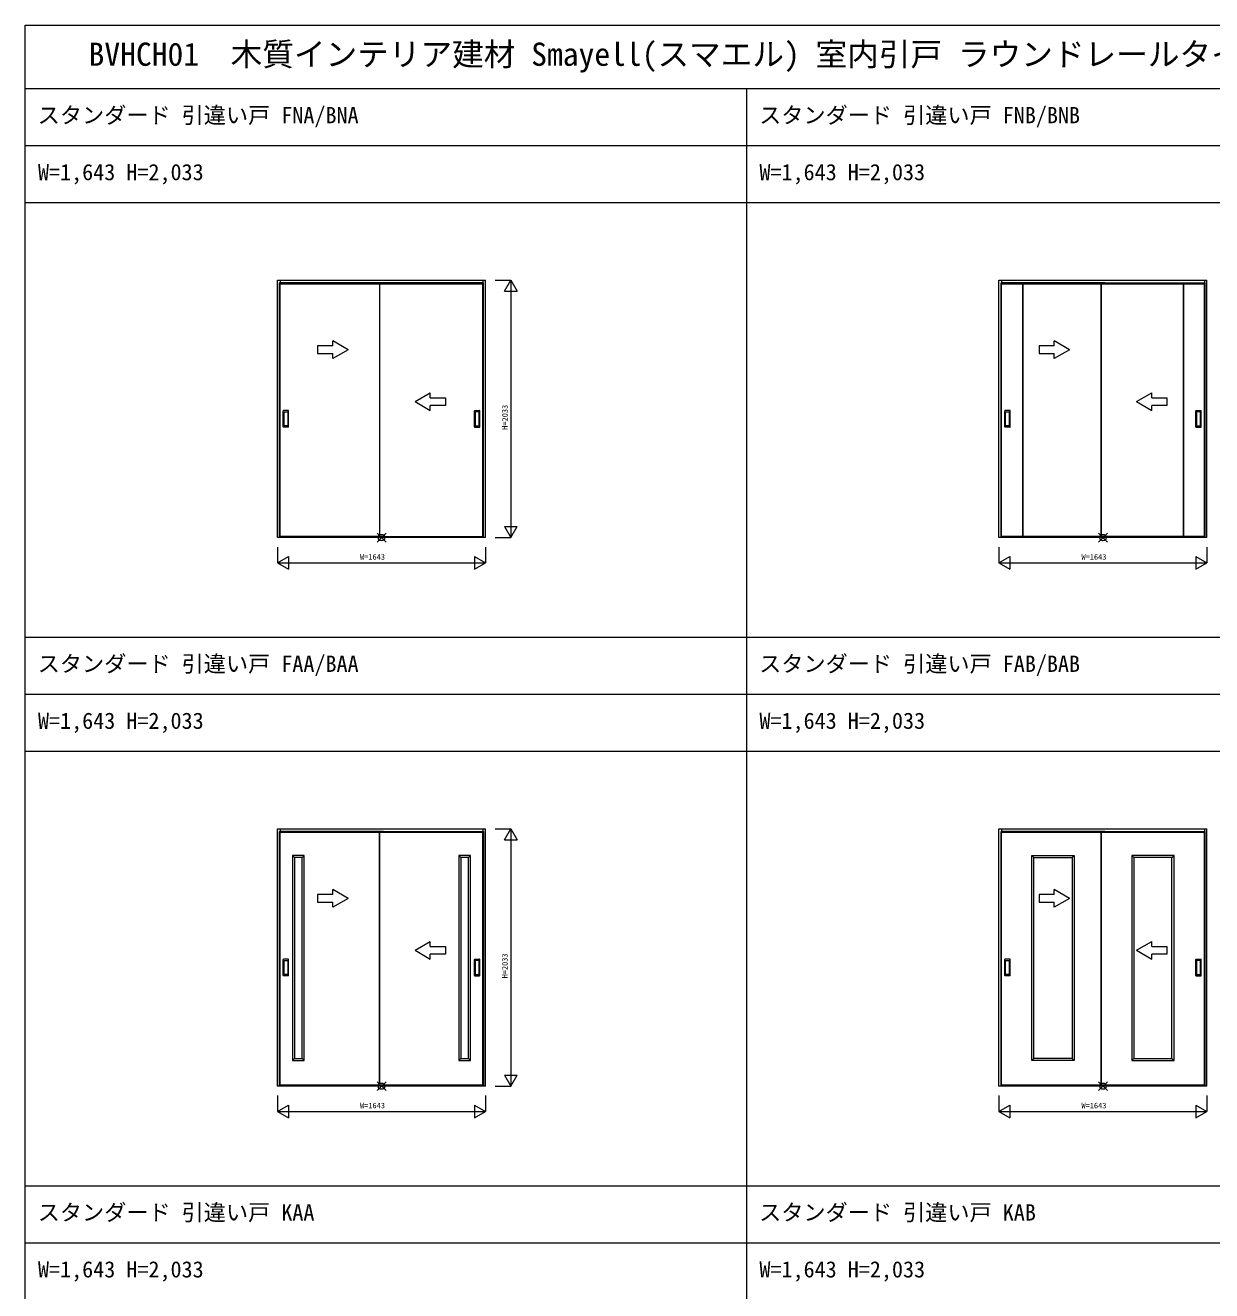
# Model space of a CAD drawing. Units: millimetres, scale not verified. Extents: x -14341 to 14341, y -10000 to 10000.
# Drawn here: x -14341 to -4967, y 1 to 10000 of the extents above; entities that cross this region are included whole.
import ezdxf
from ezdxf.enums import TextEntityAlignment as Align

# ---------------------------------------------------------------- set-up
doc = ezdxf.new("R2010")
doc.units = ezdxf.units.MM
doc.header["$LTSCALE"] = 50
doc.layers.add('0-0_0', color=7, linetype='Continuous')
for name, color, linetype, lineweight in [('0-1_YKK_F1', 7, 'Continuous', 18), ('0-2_YKK_IN', 1, 'Continuous', 18), ('0-3_YKK_A1', 4, 'Continuous', 18), ('0-4_YKK_N1', 2, 'Continuous', 18)]:
    doc.layers.add(name, color=color, linetype=linetype, lineweight=lineweight)
doc.styles.add('ＭＳ ゴシック', font='')
doc.styles.get('ＭＳ ゴシック').set_extended_font_data('MS Gothic')

msp = doc.modelspace()

# ---------------------------------------------------------------- linework, layer by layer
at = {"layer": '0-1_YKK_F1'}
for p, q in [((-14340.51, -10000), (-14340.51, 10000)), ((-14340.51, 10000), (14340.51, 10000)), ((-14340.51, 9500), (14159.49, 9500)), ((-8640.51, -10000), (-8640.51, 9500)), ((-14340.51, 9050), (14159.49, 9050)), ((-14340.51, 8600), (14159.49, 8600)), ((-14340.51, 5165), (14159.49, 5165)), ((-14340.51, 4715), (14159.49, 4715)), ((-14340.51, 4265), (14159.49, 4265)), ((-14340.51, 830), (14159.49, 830)), ((-14340.51, 380), (14159.49, 380))]:
    msp.add_line(p, q, dxfattribs=at)
at = {"layer": '0-2_YKK_IN'}
for p, q in [((-11561.22, 5917.14), (-11490.51, 5987.86)), ((-11561.22, 5987.86), (-11490.51, 5917.14)), ((-5861.22, 5917.14), (-5790.51, 5987.86)), ((-5861.22, 5987.86), (-5790.51, 5917.14)), ((-11561.22, 1582.14), (-11490.51, 1652.86)), ((-11561.22, 1652.86), (-11490.51, 1582.14)), ((-5861.22, 1582.14), (-5790.51, 1652.86)), ((-5861.22, 1652.86), (-5790.51, 1582.14))]:
    msp.add_line(p, q, dxfattribs=at)
for centre in [(-11525.86, 5952.5), (-5825.86, 5952.5), (-11525.86, 1617.5), (-5825.86, 1617.5)]:
    msp.add_circle(centre, 25, dxfattribs=at)
at = {"layer": '0-3_YKK_A1'}
for p, q in [((-12347.36, 7985.5), (-10704.36, 7985.5)), ((-12347.36, 5952.5), (-12347.36, 7985.5)), ((-11510.86, 7964.5), (-12330.86, 7964.5)), ((-12330.86, 7964.5), (-11540.86, 7964.5)), ((-12330.86, 5960.5), (-12330.86, 7964.5)), ((-12327.36, 7985.5), (-12327.36, 7955.5)), ((-12327.36, 7961.5), (-10724.36, 7961.5)), ((-12327.36, 7958.5), (-10724.36, 7958.5)), ((-12327.36, 5956.5), (-12327.36, 7955.5)), ((-11540.86, 7964.5), (-10720.86, 7964.5)), ((-10724.36, 7985.5), (-10724.36, 7955.5)), ((-10724.36, 5956.5), (-10724.36, 7955.5)), ((-10720.86, 5960.5), (-10720.86, 7964.5)), ((-10704.36, 5952.5), (-10704.36, 7985.5)), ((-6647.36, 7985.5), (-5004.36, 7985.5)), ((-6647.36, 5952.5), (-6647.36, 7985.5)), ((-5810.86, 7964.5), (-6630.86, 7964.5)), ((-6627.36, 7985.5), (-6627.36, 7955.5)), ((-6627.36, 7961.5), (-5024.36, 7961.5)), ((-6627.36, 7958.5), (-5024.36, 7958.5)), ((-6627.36, 5956.5), (-6627.36, 7955.5)), ((-6462.86, 7964.5), (-6462.86, 5960.5)), ((-6458.86, 7964.5), (-6458.86, 5960.5)), ((-5840.86, 7964.5), (-5020.86, 7964.5)), ((-5840.86, 5960.5), (-5840.86, 7964.5)), ((-5192.86, 7964.5), (-5192.86, 5960.5)), ((-5188.86, 7964.5), (-5188.86, 5960.5)), ((-5024.36, 7985.5), (-5024.36, 7955.5)), ((-5024.36, 5956.5), (-5024.36, 7955.5)), ((-5004.36, 5952.5), (-5004.36, 7985.5)), ((-11790.86, 7436.45), (-11910.86, 7505.73)), ((-11910.86, 7466.45), (-11910.86, 7505.73)), ((-6090.86, 7436.45), (-6210.86, 7505.73)), ((-6210.86, 7466.45), (-6210.86, 7505.73)), ((-11790.86, 7436.45), (-11910.86, 7367.17)), ((-11910.86, 7367.17), (-11910.86, 7406.45)), ((-6090.86, 7436.45), (-6210.86, 7367.17)), ((-6210.86, 7367.17), (-6210.86, 7406.45)), ((-11260.87, 7026.55), (-11140.87, 7095.83)), ((-11260.87, 7026.55), (-11140.87, 6957.27)), ((-11140.87, 7056.55), (-11140.87, 7095.83)), ((-5560.87, 7026.55), (-5440.87, 7095.83)), ((-5560.87, 7026.55), (-5440.87, 6957.27)), ((-5440.87, 7056.55), (-5440.87, 7095.83)), ((-12301.86, 6826.5), (-12301.86, 6954.5)), ((-12260.86, 6955.5), (-12300.86, 6955.5)), ((-12295.86, 6836.5), (-12295.86, 6944.5)), ((-12294.86, 6945.5), (-12266.86, 6945.5)), ((-12265.86, 6944.5), (-12265.86, 6836.5)), ((-12259.86, 6826.5), (-12259.86, 6954.5)), ((-11140.87, 6957.27), (-11140.87, 6996.55)), ((-10791.86, 6826.5), (-10791.86, 6954.5)), ((-10790.86, 6955.5), (-10750.86, 6955.5)), ((-10785.86, 6944.5), (-10785.86, 6836.5)), ((-10756.86, 6945.5), (-10784.86, 6945.5)), ((-10755.86, 6836.5), (-10755.86, 6944.5)), ((-10749.86, 6826.5), (-10749.86, 6954.5)), ((-6601.86, 6826.5), (-6601.86, 6954.5)), ((-6560.86, 6955.5), (-6600.86, 6955.5)), ((-6595.86, 6836.5), (-6595.86, 6944.5)), ((-6594.86, 6945.5), (-6566.86, 6945.5)), ((-6565.86, 6944.5), (-6565.86, 6836.5)), ((-6559.86, 6826.5), (-6559.86, 6954.5)), ((-5440.87, 6957.27), (-5440.87, 6996.55)), ((-5091.86, 6826.5), (-5091.86, 6954.5)), ((-5090.86, 6955.5), (-5050.86, 6955.5)), ((-5085.86, 6944.5), (-5085.86, 6836.5)), ((-5056.86, 6945.5), (-5084.86, 6945.5)), ((-5055.86, 6836.5), (-5055.86, 6944.5)), ((-5049.86, 6826.5), (-5049.86, 6954.5)), ((-12260.86, 6825.5), (-12300.86, 6825.5)), ((-12266.86, 6835.5), (-12294.86, 6835.5)), ((-10790.86, 6825.5), (-10750.86, 6825.5)), ((-10784.86, 6835.5), (-10756.86, 6835.5)), ((-6560.86, 6825.5), (-6600.86, 6825.5)), ((-6566.86, 6835.5), (-6594.86, 6835.5)), ((-5090.86, 6825.5), (-5050.86, 6825.5)), ((-5084.86, 6835.5), (-5056.86, 6835.5)), ((-10704.36, 5952.5), (-12347.36, 5952.5)), ((-11540.86, 5960.5), (-12330.86, 5960.5)), ((-12327.36, 5952.5), (-12327.36, 5956.5)), ((-10724.36, 5956.5), (-12327.36, 5956.5)), ((-11540.86, 5960.5), (-10720.86, 5960.5)), ((-10724.36, 5952.5), (-10724.36, 5956.5)), ((-5004.36, 5952.5), (-6647.36, 5952.5)), ((-6630.86, 5960.5), (-5840.86, 5960.5)), ((-6627.36, 5952.5), (-6627.36, 5956.5)), ((-5024.36, 5956.5), (-6627.36, 5956.5)), ((-5020.86, 5960.5), (-5840.86, 5960.5)), ((-5024.36, 5952.5), (-5024.36, 5956.5)), ((-12347.36, 3650.5), (-10704.36, 3650.5)), ((-12347.36, 1617.5), (-12347.36, 3650.5)), ((-11510.86, 3629.5), (-12330.86, 3629.5)), ((-12327.36, 3650.5), (-12327.36, 3620.5)), ((-12327.36, 3626.5), (-10724.36, 3626.5)), ((-12327.36, 3623.5), (-10724.36, 3623.5)), ((-12327.36, 1621.5), (-12327.36, 3620.5)), ((-11540.86, 3629.5), (-10720.86, 3629.5)), ((-11540.86, 1625.5), (-11540.86, 3629.5)), ((-10724.36, 3650.5), (-10724.36, 3620.5)), ((-10724.36, 1621.5), (-10724.36, 3620.5)), ((-10704.36, 1617.5), (-10704.36, 3650.5)), ((-6647.36, 3650.5), (-5004.36, 3650.5)), ((-6647.36, 1617.5), (-6647.36, 3650.5)), ((-5810.86, 3629.5), (-6630.86, 3629.5)), ((-6627.36, 3650.5), (-6627.36, 3620.5)), ((-6627.36, 3626.5), (-5024.36, 3626.5)), ((-6627.36, 3623.5), (-5024.36, 3623.5)), ((-6627.36, 1621.5), (-6627.36, 3620.5)), ((-5840.86, 3629.5), (-5020.86, 3629.5)), ((-5840.86, 1625.5), (-5840.86, 3629.5)), ((-5024.36, 3650.5), (-5024.36, 3620.5)), ((-5024.36, 1621.5), (-5024.36, 3620.5)), ((-5004.36, 1617.5), (-5004.36, 3650.5)), ((-12228.36, 3441), (-12228.36, 1821)), ((-12136.36, 3441), (-12228.36, 3441)), ((-12212.36, 3425), (-12228.36, 3441)), ((-12212.36, 3425), (-12212.36, 1837)), ((-12152.36, 3425), (-12212.36, 3425)), ((-12152.36, 3425), (-12136.36, 3441)), ((-10915.36, 3441), (-10915.36, 1821)), ((-10823.36, 3441), (-10915.36, 3441)), ((-10899.36, 3425), (-10915.36, 3441)), ((-10899.36, 3425), (-10899.36, 1837)), ((-10839.36, 3425), (-10899.36, 3425)), ((-10839.36, 3425), (-10823.36, 3441)), ((-6387.2, 3441), (-6054.53, 3441)), ((-6371.2, 3425), (-6387.2, 3441)), ((-6371.2, 3425), (-6070.53, 3425)), ((-6070.53, 3425), (-6054.53, 3441)), ((-6070.53, 3425), (-6070.53, 1837)), ((-6054.53, 3441), (-6054.53, 1821)), ((-5597.2, 3441), (-5597.2, 1821)), ((-5264.53, 3441), (-5597.2, 3441)), ((-5581.2, 3425), (-5597.2, 3441)), ((-5581.2, 3425), (-5581.2, 1837)), ((-5280.53, 3425), (-5581.2, 3425)), ((-5280.53, 3425), (-5264.53, 3441)), ((-11790.86, 3101.45), (-11910.86, 3170.73)), ((-11910.86, 3131.45), (-11910.86, 3170.73)), ((-11790.86, 3101.45), (-11910.86, 3032.17)), ((-6090.86, 3101.45), (-6210.86, 3170.73)), ((-6210.86, 3131.45), (-6210.86, 3170.73)), ((-6090.86, 3101.45), (-6210.86, 3032.17)), ((-11910.86, 3032.17), (-11910.86, 3071.45)), ((-6210.86, 3032.17), (-6210.86, 3071.45)), ((-11260.87, 2691.55), (-11140.87, 2760.83)), ((-11140.87, 2721.55), (-11140.87, 2760.83)), ((-5560.87, 2691.55), (-5440.87, 2760.83)), ((-5440.87, 2721.55), (-5440.87, 2760.83)), ((-12301.86, 2491.5), (-12301.86, 2619.5)), ((-12260.86, 2620.5), (-12300.86, 2620.5)), ((-12295.86, 2501.5), (-12295.86, 2609.5)), ((-12294.86, 2610.5), (-12266.86, 2610.5)), ((-12265.86, 2609.5), (-12265.86, 2501.5)), ((-12259.86, 2491.5), (-12259.86, 2619.5)), ((-11260.87, 2691.55), (-11140.87, 2622.27)), ((-11140.87, 2622.27), (-11140.87, 2661.55)), ((-10791.86, 2491.5), (-10791.86, 2619.5)), ((-10790.86, 2620.5), (-10750.86, 2620.5)), ((-10785.86, 2609.5), (-10785.86, 2501.5)), ((-10756.86, 2610.5), (-10784.86, 2610.5)), ((-10755.86, 2501.5), (-10755.86, 2609.5)), ((-10749.86, 2491.5), (-10749.86, 2619.5)), ((-6601.86, 2491.5), (-6601.86, 2619.5)), ((-6560.86, 2620.5), (-6600.86, 2620.5)), ((-6595.86, 2501.5), (-6595.86, 2609.5)), ((-6594.86, 2610.5), (-6566.86, 2610.5)), ((-6565.86, 2609.5), (-6565.86, 2501.5)), ((-6559.86, 2491.5), (-6559.86, 2619.5)), ((-5560.87, 2691.55), (-5440.87, 2622.27)), ((-5440.87, 2622.27), (-5440.87, 2661.55)), ((-5091.86, 2491.5), (-5091.86, 2619.5)), ((-5090.86, 2620.5), (-5050.86, 2620.5)), ((-5085.86, 2609.5), (-5085.86, 2501.5)), ((-5056.86, 2610.5), (-5084.86, 2610.5)), ((-5055.86, 2501.5), (-5055.86, 2609.5)), ((-5049.86, 2491.5), (-5049.86, 2619.5)), ((-12266.86, 2500.5), (-12294.86, 2500.5)), ((-10784.86, 2500.5), (-10756.86, 2500.5)), ((-6566.86, 2500.5), (-6594.86, 2500.5)), ((-5084.86, 2500.5), (-5056.86, 2500.5)), ((-12260.86, 2490.5), (-12300.86, 2490.5)), ((-10790.86, 2490.5), (-10750.86, 2490.5)), ((-6560.86, 2490.5), (-6600.86, 2490.5)), ((-5090.86, 2490.5), (-5050.86, 2490.5)), ((-12212.36, 1837), (-12228.36, 1821)), ((-12152.36, 1837), (-12136.36, 1821)), ((-10899.36, 1837), (-10915.36, 1821)), ((-10839.36, 1837), (-10823.36, 1821)), ((-6371.2, 1837), (-6387.2, 1821)), ((-6070.53, 1837), (-6054.53, 1821)), ((-5581.2, 1837), (-5597.2, 1821)), ((-5280.53, 1837), (-5264.53, 1821)), ((-10704.36, 1617.5), (-12347.36, 1617.5)), ((-12330.86, 1625.5), (-11540.86, 1625.5)), ((-12327.36, 1617.5), (-12327.36, 1621.5)), ((-10724.36, 1621.5), (-12327.36, 1621.5)), ((-10720.86, 1625.5), (-11540.86, 1625.5)), ((-10724.36, 1617.5), (-10724.36, 1621.5)), ((-5004.36, 1617.5), (-6647.36, 1617.5)), ((-6630.86, 1625.5), (-5840.86, 1625.5)), ((-6627.36, 1617.5), (-6627.36, 1621.5)), ((-5024.36, 1621.5), (-6627.36, 1621.5)), ((-5020.86, 1625.5), (-5840.86, 1625.5)), ((-5024.36, 1617.5), (-5024.36, 1621.5))]:
    msp.add_line(p, q, dxfattribs=at)
for points in [[(-11510.86, 5960.5), (-12330.86, 5960.5), (-12330.86, 7964.5)], [(-11540.86, 7964.5), (-11540.86, 5960.5), (-10720.86, 5960.5), (-10720.86, 7964.5)], [(-10720.86, 7964.5), (-11540.86, 7964.5), (-11540.86, 5960.5)], [(-5810.86, 5960.5), (-6630.86, 5960.5), (-6630.86, 7964.5)], [(-5840.86, 7964.5), (-6630.86, 7964.5), (-6630.86, 5960.5)], [(-5840.86, 7964.5), (-5840.86, 5960.5), (-5020.86, 5960.5), (-5020.86, 7964.5)], [(-5840.86, 7964.5), (-5020.86, 7964.5), (-5020.86, 5960.5)], [(-11910.86, 7466.45), (-12030.86, 7466.45), (-12030.86, 7406.45), (-11910.86, 7406.45)], [(-6210.86, 7466.45), (-6330.86, 7466.45), (-6330.86, 7406.45), (-6210.86, 7406.45)], [(-11140.87, 7056.55), (-11020.87, 7056.55), (-11020.87, 6996.55), (-11140.87, 6996.55)], [(-5440.87, 7056.55), (-5320.87, 7056.55), (-5320.87, 6996.55), (-5440.87, 6996.55)], [(-11510.86, 1625.5), (-12330.86, 1625.5), (-12330.86, 3629.5)], [(-11540.86, 3629.5), (-12330.86, 3629.5), (-12330.86, 1625.5)], [(-11540.86, 3629.5), (-11540.86, 1625.5), (-10720.86, 1625.5), (-10720.86, 3629.5)], [(-11540.86, 3629.5), (-10720.86, 3629.5), (-10720.86, 1625.5)], [(-5810.86, 1625.5), (-6630.86, 1625.5), (-6630.86, 3629.5)], [(-5840.86, 3629.5), (-6630.86, 3629.5), (-6630.86, 1625.5)], [(-5840.86, 3629.5), (-5840.86, 1625.5), (-5020.86, 1625.5), (-5020.86, 3629.5)], [(-5840.86, 3629.5), (-5020.86, 3629.5), (-5020.86, 1625.5)], [(-12228.36, 1821), (-12136.36, 1821), (-12136.36, 3441)], [(-12212.36, 1837), (-12152.36, 1837), (-12152.36, 3425)], [(-10915.36, 1821), (-10823.36, 1821), (-10823.36, 3441)], [(-10899.36, 1837), (-10839.36, 1837), (-10839.36, 3425)], [(-6054.53, 1821), (-6387.2, 1821), (-6387.2, 3441)], [(-6070.53, 1837), (-6371.2, 1837), (-6371.2, 3425)], [(-5597.2, 1821), (-5264.53, 1821), (-5264.53, 3441)], [(-5581.2, 1837), (-5280.53, 1837), (-5280.53, 3425)], [(-11910.86, 3131.45), (-12030.86, 3131.45), (-12030.86, 3071.45), (-11910.86, 3071.45)], [(-6210.86, 3131.45), (-6330.86, 3131.45), (-6330.86, 3071.45), (-6210.86, 3071.45)], [(-11140.87, 2721.55), (-11020.87, 2721.55), (-11020.87, 2661.55), (-11140.87, 2661.55)], [(-5440.87, 2721.55), (-5320.87, 2721.55), (-5320.87, 2661.55), (-5440.87, 2661.55)]]:
    msp.add_lwpolyline(points, dxfattribs=at)
for centre, start, end in [((-12300.86, 6954.5), 90, 180), ((-12294.86, 6944.5), 90, 180), ((-12266.86, 6944.5), 0, 90), ((-12260.86, 6954.5), 0, 90), ((-10790.86, 6954.5), 90, 180), ((-10784.86, 6944.5), 90, 180), ((-10756.86, 6944.5), 360, 90), ((-10750.86, 6954.5), 0, 90), ((-6600.86, 6954.5), 90, 180), ((-6594.86, 6944.5), 90, 180), ((-6566.86, 6944.5), 0, 90), ((-6560.86, 6954.5), 0, 90), ((-5090.86, 6954.5), 90, 180), ((-5084.86, 6944.5), 90, 180), ((-5056.86, 6944.5), 360, 90), ((-5050.86, 6954.5), 0, 90), ((-12300.86, 6826.5), 180, 270), ((-12294.86, 6836.5), 180, 270), ((-12266.86, 6836.5), 270, 0), ((-12260.86, 6826.5), 270, 0), ((-10790.86, 6826.5), 180, 270), ((-10784.86, 6836.5), 180, 270), ((-10756.86, 6836.5), 270, 360), ((-10750.86, 6826.5), 270, 0), ((-6600.86, 6826.5), 180, 270), ((-6594.86, 6836.5), 180, 270), ((-6566.86, 6836.5), 270, 0), ((-6560.86, 6826.5), 270, 0), ((-5090.86, 6826.5), 180, 270), ((-5084.86, 6836.5), 180, 270), ((-5056.86, 6836.5), 270, 360), ((-5050.86, 6826.5), 270, 0), ((-12300.86, 2619.5), 90, 180), ((-12294.86, 2609.5), 90, 180), ((-12266.86, 2609.5), 0, 90), ((-12260.86, 2619.5), 0, 90), ((-10790.86, 2619.5), 90, 180), ((-10784.86, 2609.5), 90, 180), ((-10756.86, 2609.5), 360, 90), ((-10750.86, 2619.5), 0, 90), ((-6600.86, 2619.5), 90, 180), ((-6594.86, 2609.5), 90, 180), ((-6566.86, 2609.5), 0, 90), ((-6560.86, 2619.5), 0, 90), ((-5090.86, 2619.5), 90, 180), ((-5084.86, 2609.5), 90, 180), ((-5056.86, 2609.5), 360, 90), ((-5050.86, 2619.5), 0, 90), ((-12294.86, 2501.5), 180, 270), ((-12266.86, 2501.5), 270, 0), ((-10784.86, 2501.5), 180, 270), ((-10756.86, 2501.5), 270, 360), ((-6594.86, 2501.5), 180, 270), ((-6566.86, 2501.5), 270, 0), ((-5084.86, 2501.5), 180, 270), ((-5056.86, 2501.5), 270, 360), ((-12300.86, 2491.5), 180, 270), ((-12260.86, 2491.5), 270, 0), ((-10790.86, 2491.5), 180, 270), ((-10750.86, 2491.5), 270, 0), ((-6600.86, 2491.5), 180, 270), ((-6560.86, 2491.5), 270, 0), ((-5090.86, 2491.5), 180, 270), ((-5050.86, 2491.5), 270, 0)]:
    msp.add_arc(centre, 1, start, end, dxfattribs=at)
at = {"layer": '0-4_YKK_N1'}
for p, q in [((-10629.36, 7985.5), (-10504.36, 7985.5)), ((-10554.36, 7898.9), (-10454.36, 7898.9)), ((-10504.36, 7985.5), (-10504.36, 5952.5)), ((-10554.36, 6039.1), (-10454.36, 6039.1)), ((-10629.36, 5952.5), (-10504.36, 5952.5)), ((-12347.36, 5752.5), (-12260.76, 5802.5)), ((-12260.76, 5802.5), (-12260.76, 5702.5)), ((-10790.97, 5802.5), (-10704.36, 5752.5)), ((-10704.36, 5877.5), (-10704.36, 5752.5)), ((-6647.36, 5752.5), (-6560.76, 5802.5)), ((-6560.76, 5802.5), (-6560.76, 5702.5)), ((-5090.97, 5802.5), (-5004.36, 5752.5)), ((-5004.36, 5877.5), (-5004.36, 5752.5)), ((-12347.36, 5752.5), (-12260.76, 5702.5)), ((-6647.36, 5752.5), (-6560.76, 5702.5)), ((-10629.36, 3650.5), (-10504.36, 3650.5)), ((-10504.36, 3650.5), (-10504.36, 1617.5)), ((-10554.36, 3563.9), (-10454.36, 3563.9)), ((-10554.36, 1704.1), (-10454.36, 1704.1)), ((-10629.36, 1617.5), (-10504.36, 1617.5)), ((-10704.36, 1542.5), (-10704.36, 1417.5)), ((-5004.36, 1542.5), (-5004.36, 1417.5)), ((-12347.36, 1417.5), (-12260.76, 1467.5)), ((-12347.36, 1417.5), (-12260.76, 1367.5)), ((-12260.76, 1467.5), (-12260.76, 1367.5)), ((-10790.97, 1467.5), (-10704.36, 1417.5)), ((-6647.36, 1417.5), (-6560.76, 1467.5)), ((-6647.36, 1417.5), (-6560.76, 1367.5)), ((-6560.76, 1467.5), (-6560.76, 1367.5)), ((-5090.97, 1467.5), (-5004.36, 1417.5))]:
    msp.add_line(p, q, dxfattribs=at)
for points in [[(-10554.36, 7898.9), (-10504.36, 7985.5), (-10454.36, 7898.9)], [(-10554.36, 6039.1), (-10504.36, 5952.5), (-10454.36, 6039.1)], [(-12347.36, 5877.5), (-12347.36, 5752.5), (-10704.36, 5752.5)], [(-10790.97, 5802.5), (-10790.97, 5702.5), (-10704.36, 5752.5)], [(-6647.36, 5877.5), (-6647.36, 5752.5), (-5004.36, 5752.5)], [(-5090.97, 5802.5), (-5090.97, 5702.5), (-5004.36, 5752.5)], [(-10554.36, 3563.9), (-10504.36, 3650.5), (-10454.36, 3563.9)], [(-10554.36, 1704.1), (-10504.36, 1617.5), (-10454.36, 1704.1)], [(-12347.36, 1542.5), (-12347.36, 1417.5), (-10704.36, 1417.5)], [(-6647.36, 1542.5), (-6647.36, 1417.5), (-5004.36, 1417.5)], [(-10790.97, 1467.5), (-10790.97, 1367.5), (-10704.36, 1417.5)], [(-5090.97, 1467.5), (-5090.97, 1367.5), (-5004.36, 1417.5)]]:
    msp.add_lwpolyline(points, dxfattribs=at)

# ---------------------------------------------------------------- texts
at = {"layer": '0-0_0', "style": 'ＭＳ ゴシック'}
for s, height, p in [('BVHCH01  木質インテリア建材 Smayell(スマエル) 室内引戸 ラウンドレールタイプ スタンダード 引違い戸(2枚建) 呼称幅(W)164 意匠図(1／2)', 183.3, (-13840.51, 9625)), ('スタンダード 引違い戸 FNA/BNA', 128.3, (-14242.51, 9187.5)), ('スタンダード 引違い戸 FNB/BNB', 128.3, (-8542.51, 9187.5)), ('W=1,643 H=2,033', 128.3, (-14240.51, 8737.5)), ('W=1,643 H=2,033', 128.3, (-8540.51, 8737.5)), ('スタンダード 引違い戸 FAA/BAA', 128.3, (-14242.51, 4852.5)), ('スタンダード 引違い戸 FAB/BAB', 128.3, (-8542.51, 4852.5)), ('W=1,643 H=2,033', 128.3, (-14240.51, 4402.5)), ('W=1,643 H=2,033', 128.3, (-8540.51, 4402.5)), ('スタンダード 引違い戸 KAA', 128.3, (-14242.51, 517.5)), ('スタンダード 引違い戸 KAB', 128.3, (-8542.51, 517.5)), ('W=1,643 H=2,033', 128.3, (-14240.51, 67.5)), ('W=1,643 H=2,033', 128.3, (-8540.51, 67.5))]:
    msp.add_text(s, height=height, dxfattribs=at).set_placement(p, align=Align.BOTTOM_LEFT)
at = {"layer": '0-4_YKK_N1', "color": 7, "style": 'ＭＳ ゴシック'}
for p in [(-10516.36, 6804), (-10516.36, 2469)]:
    msp.add_text('H=2033', height=43.99, rotation=90, dxfattribs=at).set_placement(p, align=Align.BOTTOM_LEFT)
for p in [(-11695.86, 5764.5), (-5995.86, 5764.5), (-11695.86, 1429.5), (-5995.86, 1429.5)]:
    msp.add_text('W=1643', height=43.99, dxfattribs=at).set_placement(p, align=Align.BOTTOM_LEFT)

doc.saveas('drawing.dxf')
